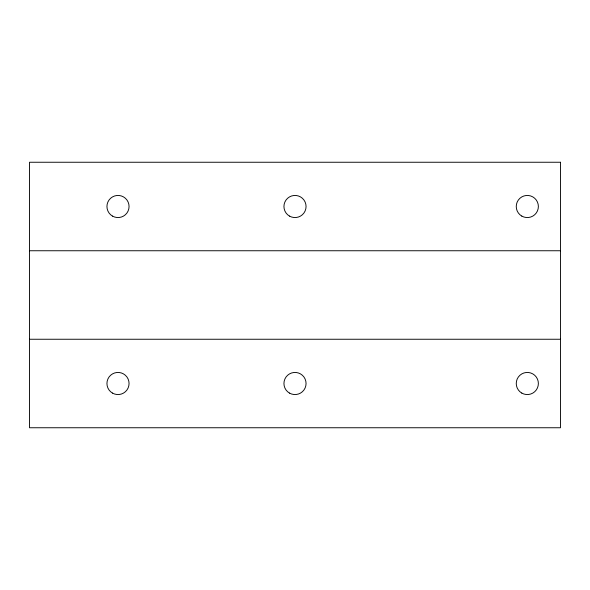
<?xml version="1.0" encoding="UTF-8"?>
<svg xmlns="http://www.w3.org/2000/svg" width="590" height="590" viewBox="0 0 590 590"><rect width="100%" height="100%" fill="white"/><g stroke="black" fill="none" stroke-linecap="round" stroke-linejoin="round"><path stroke-width="0.89" d="M29.5 250.75L560.5 250.75M29.5 339.25L560.5 339.25M560.5 162.25L29.5 162.25L29.5 427.75L560.5 427.75L560.5 162.25M112.469 393.08A11.062 11.062 0 0 0 129.062 383.5A11.062 11.062 0 0 0 112.469 373.92A11.062 11.062 0 0 0 112.469 393.08M289.469 393.08A11.062 11.062 0 0 0 306.062 383.5A11.062 11.062 0 0 0 289.469 373.92A11.062 11.062 0 0 0 289.469 393.08M521.781 393.08A11.062 11.062 0 0 0 538.375 383.5A11.062 11.062 0 0 0 521.781 373.92A11.062 11.062 0 0 0 521.781 393.08M289.469 216.08A11.062 11.062 0 0 0 306.062 206.5A11.062 11.062 0 0 0 289.469 196.92A11.062 11.062 0 0 0 289.469 216.08M112.469 216.08A11.062 11.062 0 0 0 129.062 206.5A11.062 11.062 0 0 0 112.469 196.92A11.062 11.062 0 0 0 112.469 216.08M521.781 216.08A11.062 11.062 0 0 0 538.375 206.5A11.062 11.062 0 0 0 521.781 196.92A11.062 11.062 0 0 0 521.781 216.08"/></g></svg>
